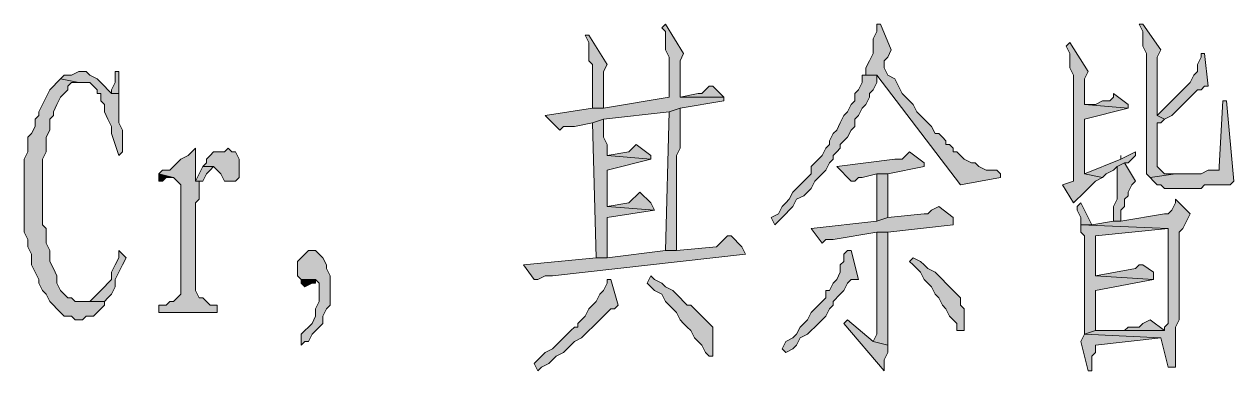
# Model space of a CAD drawing. Header units: millimetres. Extents: x 24 to 410, y 10 to 282.
# Drawn here: x 332.82 to 346.88, y 80.35 to 84.37 of the extents above; entities that cross this region are included whole.
import ezdxf

# ---------------------------------------------------------------- set-up
doc = ezdxf.new("R2010")
doc.units = ezdxf.units.MM

msp = doc.modelspace()

# ---------------------------------------------------------------- hatches: boundary and pattern name
h = msp.add_hatch(color=7)
h.dxf.hatch_style = 2
h.paths.add_polyline_path([(340.275333, 84.370333), (340.233, 84.328), (340.275333, 84.285667), (340.275333, 84.074), (340.317667, 83.989333), (340.317667, 83.523667), (339.555667, 83.396667), (339.428667, 83.396667), (338.878333, 83.312), (339.047667, 83.142667), (339.09, 83.185), (339.217, 83.185), (339.428667, 83.227333), (339.555667, 83.269667), (340.317667, 83.354333), (340.444667, 83.396667), (340.952667, 83.481333), (340.952667, 83.523667), (340.444667, 83.523667), (340.444667, 83.650667), (340.444667, 83.693), (340.444667, 83.947), (340.487, 84.031667)])
h = msp.add_hatch(color=7)
h.dxf.hatch_style = 2
h.paths.add_polyline_path([(342.773, 84.370333), (342.730667, 84.370333), (342.730667, 84.328), (342.730667, 84.285667), (342.688333, 84.201), (342.688333, 84.031667), (342.646, 83.947), (342.603667, 83.862333), (342.603667, 83.777667), (342.730667, 83.777667), (343.704333, 82.507667), (344.17, 82.592333), (344.17, 82.634667), (344.127667, 82.677), (344.000667, 82.677), (343.916, 82.719333), (343.873667, 82.761667), (343.831333, 82.761667), (343.746667, 82.804), (343.704333, 82.846333), (343.662, 82.888667), (343.619667, 82.888667), (343.619667, 82.931), (343.577333, 82.973333), (343.535, 82.973333), (343.535, 83.015667), (343.492667, 83.058), (343.450333, 83.100333), (343.408, 83.100333), (343.365667, 83.185), (343.323333, 83.227333), (343.281, 83.269667), (343.238667, 83.312), (343.196333, 83.354333), (343.154, 83.439), (343.111667, 83.481333), (343.027, 83.566), (342.984667, 83.650667), (342.942333, 83.735333), (342.857667, 83.777667), (342.815333, 83.862333), (342.815333, 83.947), (342.857667, 83.989333), (342.9, 84.074)])
h = msp.add_hatch(color=7)
h.dxf.hatch_style = 2
h.paths.add_polyline_path([(345.821, 84.370333), (345.778667, 84.370333), (345.821, 84.285667), (345.821, 84.116333), (345.863333, 84.031667), (345.863333, 82.634667), (345.905667, 82.592333), (346.202, 82.634667), (346.075, 82.634667), (346.032667, 82.677), (345.990333, 82.719333), (345.990333, 83.227333), (346.032667, 83.227333), (346.075, 83.269667), (345.990333, 83.312), (345.990333, 83.989333), (346.032667, 84.074)])
h = msp.add_hatch(color=7)
h.dxf.hatch_style = 2
h.paths.add_polyline_path([(339.386333, 84.243333), (339.344, 84.243333), (339.386333, 84.158667), (339.386333, 83.947), (339.428667, 83.904667), (339.428667, 83.396667), (339.555667, 83.396667), (339.555667, 83.82), (339.598, 83.904667)])
h = msp.add_hatch(color=7)
h.dxf.hatch_style = 2
h.paths.add_polyline_path([(344.974333, 84.158667), (344.932, 84.116333), (344.974333, 84.031667), (344.974333, 83.862333), (345.016667, 83.777667), (345.016667, 82.55), (344.889667, 82.507667), (345.016667, 82.296), (345.059, 82.338333), (345.101333, 82.380667), (345.143667, 82.423), (345.186, 82.465333), (345.228333, 82.507667), (345.270667, 82.55), (345.355333, 82.592333), (345.143667, 82.634667), (345.143667, 83.185), (345.143667, 83.269667), (345.651667, 83.396667), (345.143667, 83.439), (345.143667, 83.735333), (345.186, 83.82)])
h = msp.add_hatch(color=7)
h.dxf.hatch_style = 2
h.paths.add_polyline_path([(346.540667, 84.031667), (346.498333, 84.031667), (346.498333, 83.989333), (346.456, 83.904667), (346.456, 83.82), (346.413667, 83.777667), (346.371333, 83.693), (346.329, 83.650667), (346.286667, 83.608333), (346.244333, 83.566), (346.202, 83.523667), (346.159667, 83.481333), (346.117333, 83.439), (346.075, 83.396667), (345.990333, 83.312), (346.075, 83.269667), (346.159667, 83.312), (346.202, 83.354333), (346.244333, 83.396667), (346.286667, 83.439), (346.329, 83.481333), (346.371333, 83.523667), (346.413667, 83.566), (346.456, 83.608333), (346.498333, 83.608333), (346.540667, 83.650667), (346.583, 83.650667)])
h = msp.add_hatch(color=7)
h.dxf.hatch_style = 2
h.paths.add_polyline_path([(333.502, 83.82), (333.459667, 83.82), (333.375, 83.777667), (333.290333, 83.777667), (333.248, 83.735333), (333.459667, 83.693), (333.586667, 83.693), (333.629, 83.650667), (333.671333, 83.608333), (333.671333, 83.566), (333.713667, 83.566), (333.713667, 83.481333), (333.756, 83.439), (333.756, 83.354333), (333.798333, 83.269667), (333.840667, 83.185), (333.840667, 83.100333), (333.883, 82.973333), (333.925333, 82.846333), (333.967667, 82.888667), (333.967667, 83.058), (333.967667, 83.142667), (333.925333, 83.227333), (333.925333, 83.566), (333.840667, 83.566), (333.798333, 83.608333), (333.756, 83.650667), (333.713667, 83.693), (333.671333, 83.735333), (333.586667, 83.777667), (333.544333, 83.82)])
h = msp.add_hatch(color=7)
h.dxf.hatch_style = 2
h.paths.add_polyline_path([(333.925333, 83.82), (333.883, 83.82), (333.883, 83.693), (333.840667, 83.608333), (333.840667, 83.566), (333.925333, 83.566)])
h = msp.add_hatch(color=7)
h.dxf.hatch_style = 2
h.paths.add_polyline_path([(342.603667, 83.777667), (342.561333, 83.777667), (342.561333, 83.693), (342.519, 83.608333), (342.476667, 83.566), (342.476667, 83.481333), (342.434333, 83.439), (342.392, 83.354333), (342.349667, 83.312), (342.307333, 83.227333), (342.265, 83.142667), (342.222667, 83.100333), (342.180333, 83.015667), (342.180333, 82.973333), (342.138, 82.931), (342.095667, 82.846333), (342.053333, 82.804), (342.011, 82.761667), (341.968667, 82.719333), (341.968667, 82.634667), (341.926333, 82.592333), (341.884, 82.55), (341.799333, 82.465333), (341.757, 82.423), (341.714667, 82.338333), (341.672333, 82.296), (341.63, 82.253667), (341.587667, 82.169), (341.503, 82.126667), (341.545333, 82.042), (341.587667, 82.084333), (341.672333, 82.169), (341.714667, 82.211333), (341.757, 82.253667), (341.799333, 82.338333), (341.884, 82.380667), (341.926333, 82.423), (341.968667, 82.465333), (342.011, 82.55), (342.053333, 82.592333), (342.095667, 82.634667), (342.138, 82.677), (342.180333, 82.761667), (342.222667, 82.804), (342.222667, 82.846333), (342.265, 82.888667), (342.307333, 82.931), (342.307333, 82.973333), (342.392, 83.058), (342.434333, 83.142667), (342.476667, 83.185), (342.476667, 83.269667), (342.519, 83.312), (342.561333, 83.396667), (342.603667, 83.439), (342.646, 83.523667), (342.646, 83.566), (342.688333, 83.608333), (342.730667, 83.693), (342.730667, 83.777667)])
h = msp.add_hatch(color=7)
h.dxf.hatch_style = 2
h.paths.add_polyline_path([(333.248, 83.735333), (333.205667, 83.693), (333.163333, 83.650667), (333.121, 83.608333), (333.078667, 83.523667), (333.036333, 83.439), (332.994, 83.354333), (332.994, 83.312), (332.951667, 83.269667), (332.951667, 83.185), (332.909333, 83.100333), (332.867, 83.058), (332.867, 82.888667), (332.824667, 82.804), (332.824667, 81.957333), (332.867, 81.872667), (332.867, 81.788), (332.909333, 81.703333), (332.909333, 81.576333), (332.951667, 81.491667), (332.994, 81.407), (332.994, 81.364667), (333.036333, 81.28), (333.078667, 81.237667), (333.121, 81.153), (333.163333, 81.110667), (333.205667, 81.068333), (333.248, 81.026), (333.290333, 80.983667), (333.375, 80.983667), (333.417333, 80.941333), (333.502, 80.941333), (333.544333, 80.983667), (333.629, 80.983667), (333.671333, 81.026), (333.713667, 81.068333), (333.756, 81.110667), (333.756, 81.153), (333.544333, 81.153), (333.417333, 81.153), (333.375, 81.195333), (333.332667, 81.195333), (333.290333, 81.237667), (333.248, 81.28), (333.205667, 81.364667), (333.205667, 81.449333), (333.163333, 81.534), (333.121, 81.618667), (333.121, 81.745667), (333.078667, 81.830333), (333.078667, 81.999667), (333.036333, 82.042), (333.036333, 82.804), (333.078667, 82.888667), (333.078667, 83.058), (333.121, 83.142667), (333.121, 83.269667), (333.163333, 83.312), (333.163333, 83.354333), (333.205667, 83.439), (333.248, 83.523667), (333.290333, 83.566), (333.332667, 83.608333), (333.332667, 83.650667), (333.375, 83.693), (333.459667, 83.693)])
h = msp.add_hatch(color=7)
h.dxf.hatch_style = 2
h.paths.add_polyline_path([(340.825667, 83.650667), (340.783333, 83.650667), (340.741, 83.608333), (340.698667, 83.566), (340.656333, 83.566), (340.444667, 83.523667), (340.952667, 83.523667)])
h = msp.add_hatch(color=7)
h.dxf.hatch_style = 2
h.paths.add_polyline_path([(345.482333, 83.566), (345.482333, 83.523667), (345.44, 83.481333), (345.355333, 83.481333), (345.270667, 83.439), (345.143667, 83.439), (345.651667, 83.396667), (345.651667, 83.439)])
h = msp.add_hatch(color=7)
h.dxf.hatch_style = 2
h.paths.add_polyline_path([(340.444667, 83.396667), (340.317667, 83.354333), (340.275333, 81.745667), (340.402333, 81.745667), (340.402333, 81.788), (340.402333, 82.846333), (340.444667, 82.931)])
h = msp.add_hatch(color=7)
h.dxf.hatch_style = 2
h.paths.add_polyline_path([(346.794667, 83.481333), (346.752333, 83.481333), (346.71, 82.719333), (346.71, 82.677), (346.667667, 82.677), (346.583, 82.677), (346.498333, 82.634667), (346.202, 82.634667), (345.905667, 82.592333), (345.948, 82.55), (345.990333, 82.507667), (346.032667, 82.507667), (346.075, 82.465333), (346.498333, 82.465333), (346.540667, 82.507667), (346.752333, 82.507667), (346.837, 82.507667), (346.879333, 82.55)])
h = msp.add_hatch(color=7)
h.dxf.hatch_style = 2
h.paths.add_polyline_path([(339.555667, 83.269667), (339.428667, 83.227333), (339.471, 81.661), (339.598, 81.661), (339.598, 81.703333), (339.598, 82.126667), (340.148333, 82.211333), (339.598, 82.253667), (339.598, 82.677), (340.106, 82.804), (339.598, 82.846333), (339.598, 82.973333), (339.555667, 83.058)])
h = msp.add_hatch(color=7)
h.dxf.hatch_style = 2
h.paths.add_polyline_path([(334.814333, 82.931), (334.772, 82.888667), (334.729667, 82.846333), (334.645, 82.804), (334.602667, 82.761667), (334.560333, 82.719333), (334.518, 82.677), (334.433333, 82.677), (334.391, 82.634667), (334.560333, 82.592333), (334.602667, 82.55), (334.645, 82.507667), (334.645, 81.237667), (334.602667, 81.195333), (334.560333, 81.153), (334.518, 81.153), (334.475667, 81.110667), (334.391, 81.110667), (334.391, 81.026), (335.068333, 81.026), (335.068333, 81.110667), (334.983667, 81.110667), (334.941333, 81.153), (334.899, 81.195333), (334.856667, 81.195333), (334.814333, 81.28), (334.814333, 82.296), (334.856667, 82.338333), (334.856667, 82.55), (334.814333, 82.55)])
h = msp.add_hatch(color=7)
h.dxf.hatch_style = 2
h.paths.add_polyline_path([(335.195333, 82.931), (335.153, 82.888667), (335.026, 82.888667), (334.983667, 82.846333), (334.941333, 82.804), (334.941333, 82.761667), (334.899, 82.719333), (335.026, 82.719333), (335.068333, 82.677), (335.110667, 82.634667), (335.153, 82.55), (335.28, 82.55), (335.322333, 82.592333), (335.322333, 82.804), (335.28, 82.888667), (335.237667, 82.888667)])
h = msp.add_hatch(color=7)
h.dxf.hatch_style = 2
h.paths.add_polyline_path([(339.936667, 82.973333), (339.894333, 82.931), (339.852, 82.888667), (339.598, 82.846333), (340.106, 82.804), (340.106, 82.846333)])
h = msp.add_hatch(color=7)
h.dxf.hatch_style = 2
h.paths.add_polyline_path([(343.111667, 82.888667), (343.069333, 82.846333), (343.027, 82.804), (342.942333, 82.804), (342.265, 82.719333), (342.434333, 82.55), (342.476667, 82.55), (342.519, 82.592333), (342.561333, 82.592333), (342.730667, 82.634667), (342.857667, 82.634667), (343.281, 82.719333), (343.281, 82.761667)])
h = msp.add_hatch(color=7)
h.dxf.hatch_style = 2
h.paths.add_polyline_path([(345.736333, 82.888667), (345.567, 82.804), (345.143667, 82.634667), (345.355333, 82.592333), (345.397667, 82.634667), (345.482333, 82.677), (345.524667, 82.719333), (345.609333, 82.761667), (345.651667, 82.761667), (345.736333, 82.846333)])
h = msp.add_hatch(color=7)
h.dxf.hatch_style = 2
h.paths.add_polyline_path([(345.567, 82.846333), (345.567, 82.804)])
h = msp.add_hatch(color=7)
h.dxf.hatch_style = 2
h.paths.add_polyline_path([(334.899, 82.719333), (334.856667, 82.634667), (334.814333, 82.55), (334.899, 82.55), (334.941333, 82.634667), (334.983667, 82.677), (335.026, 82.719333)])
h = msp.add_hatch(color=7)
h.dxf.hatch_style = 2
h.paths.add_polyline_path([(345.609333, 82.761667), (345.524667, 82.719333), (345.524667, 82.338333), (345.482333, 82.253667), (345.482333, 82.084333), (345.567, 82.084333), (345.567, 82.211333), (345.609333, 82.253667), (345.609333, 82.338333), (345.651667, 82.380667), (345.651667, 82.423), (345.694, 82.507667), (345.736333, 82.55)])
h = msp.add_hatch(color=7)
h.dxf.hatch_style = 2
h.paths.add_polyline_path([(334.391, 82.634667), (334.391, 82.55), (334.433333, 82.55), (334.475667, 82.592333), (334.560333, 82.592333)])
h = msp.add_hatch(color=7)
h.dxf.hatch_style = 2
h.paths.add_polyline_path([(342.857667, 82.634667), (342.730667, 82.634667), (342.730667, 82.084333), (342.857667, 82.126667)])
h = msp.add_hatch(color=7)
h.dxf.hatch_style = 2
h.paths.add_polyline_path([(339.979, 82.423), (339.936667, 82.380667), (339.894333, 82.338333), (339.852, 82.296), (339.598, 82.253667), (340.148333, 82.211333), (340.106, 82.296)])
h = msp.add_hatch(color=7)
h.dxf.hatch_style = 2
h.paths.add_polyline_path([(343.450333, 82.253667), (343.365667, 82.211333), (343.323333, 82.169), (343.281, 82.169), (342.857667, 82.126667), (342.730667, 82.084333), (341.968667, 81.999667), (342.095667, 81.830333), (342.138, 81.872667), (342.222667, 81.872667), (342.730667, 81.957333), (342.857667, 81.957333), (343.619667, 82.042), (343.619667, 82.126667)])
h = msp.add_hatch(color=7)
h.dxf.hatch_style = 2
h.paths.add_polyline_path([(345.101333, 82.296), (345.059, 82.253667), (345.059, 82.211333), (345.101333, 82.126667), (345.101333, 82.042), (345.228333, 82.042)])
h = msp.add_hatch(color=7)
h.dxf.hatch_style = 2
h.paths.add_polyline_path([(346.202, 82.338333), (346.202, 82.296), (346.159667, 82.211333), (346.117333, 82.169), (346.075, 82.169), (345.567, 82.084333), (345.482333, 82.084333), (345.228333, 82.042), (345.101333, 82.042), (346.117333, 81.999667), (346.117333, 80.899), (346.075, 80.856667), (346.075, 80.814333), (345.270667, 80.814333), (345.143667, 80.772), (346.032667, 80.729667), (346.117333, 80.391), (346.202, 80.391), (346.202, 80.475667), (346.202, 80.856667), (346.244333, 80.941333), (346.244333, 81.957333), (346.286667, 81.999667), (346.329, 82.084333), (346.371333, 82.169)])
h = msp.add_hatch(color=7)
h.dxf.hatch_style = 2
h.paths.add_polyline_path([(342.857667, 81.957333), (342.730667, 81.957333), (342.730667, 80.941333), (342.730667, 80.772), (342.688333, 80.687333), (342.857667, 80.645)])
h = msp.add_hatch(color=7)
h.dxf.hatch_style = 2
h.paths.add_polyline_path([(345.101333, 82.042), (345.101333, 81.957333), (345.143667, 81.915), (345.143667, 80.772), (345.270667, 80.814333), (345.270667, 81.28), (345.948, 81.407), (345.270667, 81.449333), (345.270667, 81.915), (346.117333, 81.999667)])
h = msp.add_hatch(color=7)
h.dxf.hatch_style = 2
h.paths.add_polyline_path([(341.037333, 81.915), (340.995, 81.915), (340.952667, 81.872667), (340.910333, 81.830333), (340.868, 81.788), (340.402333, 81.745667), (340.275333, 81.745667), (339.598, 81.661), (339.471, 81.661), (338.624333, 81.576333), (338.751333, 81.407), (338.793667, 81.407), (338.878333, 81.449333), (338.963, 81.449333), (341.206667, 81.703333), (341.164333, 81.788)])
h = msp.add_hatch(color=7)
h.dxf.hatch_style = 2
h.paths.add_polyline_path([(333.925333, 81.745667), (333.925333, 81.661), (333.883, 81.576333), (333.840667, 81.491667), (333.840667, 81.407), (333.798333, 81.364667), (333.756, 81.322333), (333.713667, 81.28), (333.671333, 81.237667), (333.629, 81.195333), (333.586667, 81.153), (333.544333, 81.153), (333.756, 81.153), (333.798333, 81.195333), (333.840667, 81.237667), (333.883, 81.322333), (333.883, 81.407), (333.925333, 81.491667), (333.967667, 81.576333), (334.01, 81.661)])
h = msp.add_hatch(color=7)
h.dxf.hatch_style = 2
h.paths.add_polyline_path([(336.169, 81.745667), (336.126667, 81.745667), (336.084333, 81.703333), (336.042, 81.661), (335.999667, 81.618667), (335.999667, 81.449333), (336.042, 81.407), (336.211333, 81.407), (336.253667, 81.364667), (336.253667, 81.153), (336.211333, 81.068333), (336.211333, 80.983667), (336.169, 80.899), (336.126667, 80.856667), (336.084333, 80.814333), (336.042, 80.772), (336.042, 80.645), (336.084333, 80.687333), (336.126667, 80.687333), (336.169, 80.772), (336.253667, 80.856667), (336.296, 80.899), (336.296, 80.983667), (336.338333, 81.068333), (336.380667, 81.110667), (336.380667, 81.449333), (336.338333, 81.534), (336.338333, 81.576333), (336.296, 81.661), (336.253667, 81.703333), (336.211333, 81.745667)])
h = msp.add_hatch(color=7)
h.dxf.hatch_style = 2
h.paths.add_polyline_path([(342.434333, 81.745667), (342.392, 81.745667), (342.349667, 81.703333), (342.349667, 81.618667), (342.307333, 81.576333), (342.307333, 81.491667), (342.265, 81.407), (342.222667, 81.364667), (342.180333, 81.28), (342.138, 81.28), (342.138, 81.195333), (342.095667, 81.153), (342.053333, 81.110667), (342.011, 81.068333), (341.968667, 81.026), (341.926333, 80.941333), (341.884, 80.899), (341.841667, 80.856667), (341.799333, 80.772), (341.757, 80.729667), (341.672333, 80.687333), (341.63, 80.602667), (341.672333, 80.560333), (341.757, 80.602667), (341.799333, 80.645), (341.841667, 80.729667), (341.926333, 80.772), (341.968667, 80.814333), (342.011, 80.856667), (342.053333, 80.899), (342.095667, 80.941333), (342.138, 80.983667), (342.180333, 81.068333), (342.222667, 81.110667), (342.222667, 81.153), (342.307333, 81.237667), (342.349667, 81.28), (342.392, 81.364667), (342.434333, 81.407), (342.519, 81.407)])
h = msp.add_hatch(color=7)
h.dxf.hatch_style = 2
h.paths.add_polyline_path([(343.154, 81.661), (343.111667, 81.618667), (343.154, 81.576333), (343.196333, 81.534), (343.238667, 81.491667), (343.281, 81.407), (343.323333, 81.364667), (343.365667, 81.322333), (343.408, 81.237667), (343.450333, 81.195333), (343.492667, 81.110667), (343.535, 81.068333), (343.577333, 80.983667), (343.619667, 80.941333), (343.662, 80.899), (343.662, 80.814333), (343.746667, 80.814333), (343.746667, 81.068333), (343.704333, 81.110667), (343.704333, 81.195333), (343.662, 81.237667), (343.577333, 81.322333), (343.535, 81.364667), (343.492667, 81.407), (343.450333, 81.449333), (343.408, 81.491667), (343.323333, 81.534), (343.281, 81.576333), (343.238667, 81.618667)])
h = msp.add_hatch(color=7)
h.dxf.hatch_style = 2
h.paths.add_polyline_path([(345.821, 81.576333), (345.778667, 81.576333), (345.736333, 81.534), (345.270667, 81.449333), (345.948, 81.407), (345.948, 81.491667)])
h = msp.add_hatch(color=7)
h.dxf.hatch_style = 2
h.paths.add_polyline_path([(336.042, 81.407), (336.042, 81.364667), (336.084333, 81.322333), (336.169, 81.364667), (336.211333, 81.364667), (336.211333, 81.407)])
h = msp.add_hatch(color=7)
h.dxf.hatch_style = 2
h.paths.add_polyline_path([(339.598, 81.407), (339.598, 81.364667), (339.555667, 81.28), (339.513333, 81.237667), (339.471, 81.153), (339.428667, 81.110667), (339.386333, 81.068333), (339.344, 80.983667), (339.301667, 80.941333), (339.259333, 80.899), (339.259333, 80.856667), (339.217, 80.856667), (339.174667, 80.814333), (339.09, 80.729667), (339.047667, 80.687333), (339.005333, 80.645), (338.963, 80.602667), (338.878333, 80.560333), (338.836, 80.518), (338.751333, 80.433333), (338.793667, 80.348667), (338.836, 80.391), (338.920667, 80.433333), (338.963, 80.475667), (339.005333, 80.518), (339.09, 80.560333), (339.132333, 80.602667), (339.174667, 80.645), (339.217, 80.687333), (339.301667, 80.729667), (339.344, 80.772), (339.386333, 80.814333), (339.428667, 80.856667), (339.513333, 80.941333), (339.555667, 80.983667), (339.598, 81.026), (339.640333, 81.068333), (339.682667, 81.068333), (339.725, 81.110667), (339.640333, 81.407)])
h = msp.add_hatch(color=7)
h.dxf.hatch_style = 2
h.paths.add_polyline_path([(340.106, 81.449333), (340.063667, 81.364667), (340.106, 81.322333), (340.148333, 81.28), (340.233, 81.237667), (340.275333, 81.153), (340.317667, 81.110667), (340.36, 81.068333), (340.402333, 81.026), (340.444667, 80.941333), (340.487, 80.899), (340.529333, 80.856667), (340.571667, 80.814333), (340.614, 80.729667), (340.656333, 80.687333), (340.698667, 80.645), (340.741, 80.560333), (340.783333, 80.518), (340.825667, 80.518), (340.825667, 80.560333), (340.825667, 80.856667), (340.783333, 80.899), (340.741, 80.941333), (340.698667, 80.983667), (340.614, 81.068333), (340.571667, 81.110667), (340.529333, 81.110667), (340.487, 81.153), (340.444667, 81.195333), (340.402333, 81.237667), (340.36, 81.28), (340.275333, 81.322333), (340.233, 81.364667), (340.148333, 81.407)])
h = msp.add_hatch(color=7)
h.dxf.hatch_style = 2
h.paths.add_polyline_path([(342.392, 80.941333), (342.349667, 80.899), (342.815333, 80.348667), (342.815333, 80.475667), (342.857667, 80.560333), (342.857667, 80.645), (342.688333, 80.687333)])
h = msp.add_hatch(color=7)
h.dxf.hatch_style = 2
h.paths.add_polyline_path([(345.905667, 80.941333), (345.821, 80.899), (345.778667, 80.856667), (345.651667, 80.856667), (345.609333, 80.814333), (345.270667, 80.814333), (346.075, 80.814333)])
h = msp.add_hatch(color=7)
h.dxf.hatch_style = 2
h.paths.add_polyline_path([(345.143667, 80.772), (345.101333, 80.687333), (345.186, 80.348667), (345.228333, 80.348667), (345.228333, 80.391), (345.228333, 80.518), (345.270667, 80.560333), (345.270667, 80.645), (346.032667, 80.729667)])

# ---------------------------------------------------------------- linework, layer by layer
at = {"color": 7, "lineweight": 0}
for points in [[(340.275333, 84.370333), (340.233, 84.328), (340.275333, 84.285667), (340.275333, 84.074), (340.317667, 83.989333), (340.317667, 83.523667), (339.555667, 83.396667), (339.428667, 83.396667), (338.878333, 83.312), (339.047667, 83.142667), (339.09, 83.185), (339.217, 83.185), (339.428667, 83.227333), (339.555667, 83.269667), (340.317667, 83.354333), (340.444667, 83.396667), (340.952667, 83.481333), (340.952667, 83.523667), (340.444667, 83.523667), (340.444667, 83.650667), (340.444667, 83.693), (340.444667, 83.947), (340.487, 84.031667)], [(342.773, 84.370333), (342.730667, 84.370333), (342.730667, 84.328), (342.730667, 84.285667), (342.688333, 84.201), (342.688333, 84.031667), (342.646, 83.947), (342.603667, 83.862333), (342.603667, 83.777667), (342.730667, 83.777667), (343.704333, 82.507667), (344.17, 82.592333), (344.17, 82.634667), (344.127667, 82.677), (344.000667, 82.677), (343.916, 82.719333), (343.873667, 82.761667), (343.831333, 82.761667), (343.746667, 82.804), (343.704333, 82.846333), (343.662, 82.888667), (343.619667, 82.888667), (343.619667, 82.931), (343.577333, 82.973333), (343.535, 82.973333), (343.535, 83.015667), (343.492667, 83.058), (343.450333, 83.100333), (343.408, 83.100333), (343.365667, 83.185), (343.323333, 83.227333), (343.281, 83.269667), (343.238667, 83.312), (343.196333, 83.354333), (343.154, 83.439), (343.111667, 83.481333), (343.027, 83.566), (342.984667, 83.650667), (342.942333, 83.735333), (342.857667, 83.777667), (342.815333, 83.862333), (342.815333, 83.947), (342.857667, 83.989333), (342.9, 84.074)], [(345.821, 84.370333), (345.778667, 84.370333), (345.821, 84.285667), (345.821, 84.116333), (345.863333, 84.031667), (345.863333, 82.634667), (345.905667, 82.592333), (346.202, 82.634667), (346.075, 82.634667), (346.032667, 82.677), (345.990333, 82.719333), (345.990333, 83.227333), (346.032667, 83.227333), (346.075, 83.269667), (345.990333, 83.312), (345.990333, 83.989333), (346.032667, 84.074)], [(339.386333, 84.243333), (339.344, 84.243333), (339.386333, 84.158667), (339.386333, 83.947), (339.428667, 83.904667), (339.428667, 83.396667), (339.555667, 83.396667), (339.555667, 83.82), (339.598, 83.904667)], [(344.974333, 84.158667), (344.932, 84.116333), (344.974333, 84.031667), (344.974333, 83.862333), (345.016667, 83.777667), (345.016667, 82.55), (344.889667, 82.507667), (345.016667, 82.296), (345.059, 82.338333), (345.101333, 82.380667), (345.143667, 82.423), (345.186, 82.465333), (345.228333, 82.507667), (345.270667, 82.55), (345.355333, 82.592333), (345.143667, 82.634667), (345.143667, 83.185), (345.143667, 83.269667), (345.651667, 83.396667), (345.143667, 83.439), (345.143667, 83.735333), (345.186, 83.82)], [(346.540667, 84.031667), (346.498333, 84.031667), (346.498333, 83.989333), (346.456, 83.904667), (346.456, 83.82), (346.413667, 83.777667), (346.371333, 83.693), (346.329, 83.650667), (346.286667, 83.608333), (346.244333, 83.566), (346.202, 83.523667), (346.159667, 83.481333), (346.117333, 83.439), (346.075, 83.396667), (345.990333, 83.312), (346.075, 83.269667), (346.159667, 83.312), (346.202, 83.354333), (346.244333, 83.396667), (346.286667, 83.439), (346.329, 83.481333), (346.371333, 83.523667), (346.413667, 83.566), (346.456, 83.608333), (346.498333, 83.608333), (346.540667, 83.650667), (346.583, 83.650667)], [(333.502, 83.82), (333.459667, 83.82), (333.375, 83.777667), (333.290333, 83.777667), (333.248, 83.735333), (333.459667, 83.693), (333.586667, 83.693), (333.629, 83.650667), (333.671333, 83.608333), (333.671333, 83.566), (333.713667, 83.566), (333.713667, 83.481333), (333.756, 83.439), (333.756, 83.354333), (333.798333, 83.269667), (333.840667, 83.185), (333.840667, 83.100333), (333.883, 82.973333), (333.925333, 82.846333), (333.967667, 82.888667), (333.967667, 83.058), (333.967667, 83.142667), (333.925333, 83.227333), (333.925333, 83.566), (333.840667, 83.566), (333.798333, 83.608333), (333.756, 83.650667), (333.713667, 83.693), (333.671333, 83.735333), (333.586667, 83.777667), (333.544333, 83.82)], [(333.925333, 83.82), (333.883, 83.82), (333.883, 83.693), (333.840667, 83.608333), (333.840667, 83.566), (333.925333, 83.566)], [(342.603667, 83.777667), (342.561333, 83.777667), (342.561333, 83.693), (342.519, 83.608333), (342.476667, 83.566), (342.476667, 83.481333), (342.434333, 83.439), (342.392, 83.354333), (342.349667, 83.312), (342.307333, 83.227333), (342.265, 83.142667), (342.222667, 83.100333), (342.180333, 83.015667), (342.180333, 82.973333), (342.138, 82.931), (342.095667, 82.846333), (342.053333, 82.804), (342.011, 82.761667), (341.968667, 82.719333), (341.968667, 82.634667), (341.926333, 82.592333), (341.884, 82.55), (341.799333, 82.465333), (341.757, 82.423), (341.714667, 82.338333), (341.672333, 82.296), (341.63, 82.253667), (341.587667, 82.169), (341.503, 82.126667), (341.545333, 82.042), (341.587667, 82.084333), (341.672333, 82.169), (341.714667, 82.211333), (341.757, 82.253667), (341.799333, 82.338333), (341.884, 82.380667), (341.926333, 82.423), (341.968667, 82.465333), (342.011, 82.55), (342.053333, 82.592333), (342.095667, 82.634667), (342.138, 82.677), (342.180333, 82.761667), (342.222667, 82.804), (342.222667, 82.846333), (342.265, 82.888667), (342.307333, 82.931), (342.307333, 82.973333), (342.392, 83.058), (342.434333, 83.142667), (342.476667, 83.185), (342.476667, 83.269667), (342.519, 83.312), (342.561333, 83.396667), (342.603667, 83.439), (342.646, 83.523667), (342.646, 83.566), (342.688333, 83.608333), (342.730667, 83.693), (342.730667, 83.777667)], [(333.248, 83.735333), (333.205667, 83.693), (333.163333, 83.650667), (333.121, 83.608333), (333.078667, 83.523667), (333.036333, 83.439), (332.994, 83.354333), (332.994, 83.312), (332.951667, 83.269667), (332.951667, 83.185), (332.909333, 83.100333), (332.867, 83.058), (332.867, 82.888667), (332.824667, 82.804), (332.824667, 81.957333), (332.867, 81.872667), (332.867, 81.788), (332.909333, 81.703333), (332.909333, 81.576333), (332.951667, 81.491667), (332.994, 81.407), (332.994, 81.364667), (333.036333, 81.28), (333.078667, 81.237667), (333.121, 81.153), (333.163333, 81.110667), (333.205667, 81.068333), (333.248, 81.026), (333.290333, 80.983667), (333.375, 80.983667), (333.417333, 80.941333), (333.502, 80.941333), (333.544333, 80.983667), (333.629, 80.983667), (333.671333, 81.026), (333.713667, 81.068333), (333.756, 81.110667), (333.756, 81.153), (333.544333, 81.153), (333.417333, 81.153), (333.375, 81.195333), (333.332667, 81.195333), (333.290333, 81.237667), (333.248, 81.28), (333.205667, 81.364667), (333.205667, 81.449333), (333.163333, 81.534), (333.121, 81.618667), (333.121, 81.745667), (333.078667, 81.830333), (333.078667, 81.999667), (333.036333, 82.042), (333.036333, 82.804), (333.078667, 82.888667), (333.078667, 83.058), (333.121, 83.142667), (333.121, 83.269667), (333.163333, 83.312), (333.163333, 83.354333), (333.205667, 83.439), (333.248, 83.523667), (333.290333, 83.566), (333.332667, 83.608333), (333.332667, 83.650667), (333.375, 83.693), (333.459667, 83.693)], [(340.825667, 83.650667), (340.783333, 83.650667), (340.741, 83.608333), (340.698667, 83.566), (340.656333, 83.566), (340.444667, 83.523667), (340.952667, 83.523667)], [(345.482333, 83.566), (345.482333, 83.523667), (345.44, 83.481333), (345.355333, 83.481333), (345.270667, 83.439), (345.143667, 83.439), (345.651667, 83.396667), (345.651667, 83.439)], [(340.444667, 83.396667), (340.317667, 83.354333), (340.275333, 81.745667), (340.402333, 81.745667), (340.402333, 81.788), (340.402333, 82.846333), (340.444667, 82.931)], [(346.794667, 83.481333), (346.752333, 83.481333), (346.71, 82.719333), (346.71, 82.677), (346.667667, 82.677), (346.583, 82.677), (346.498333, 82.634667), (346.202, 82.634667), (345.905667, 82.592333), (345.948, 82.55), (345.990333, 82.507667), (346.032667, 82.507667), (346.075, 82.465333), (346.498333, 82.465333), (346.540667, 82.507667), (346.752333, 82.507667), (346.837, 82.507667), (346.879333, 82.55)], [(339.555667, 83.269667), (339.428667, 83.227333), (339.471, 81.661), (339.598, 81.661), (339.598, 81.703333), (339.598, 82.126667), (340.148333, 82.211333), (339.598, 82.253667), (339.598, 82.677), (340.106, 82.804), (339.598, 82.846333), (339.598, 82.973333), (339.555667, 83.058)], [(334.814333, 82.931), (334.772, 82.888667), (334.729667, 82.846333), (334.645, 82.804), (334.602667, 82.761667), (334.560333, 82.719333), (334.518, 82.677), (334.433333, 82.677), (334.391, 82.634667), (334.560333, 82.592333), (334.602667, 82.55), (334.645, 82.507667), (334.645, 81.237667), (334.602667, 81.195333), (334.560333, 81.153), (334.518, 81.153), (334.475667, 81.110667), (334.391, 81.110667), (334.391, 81.026), (335.068333, 81.026), (335.068333, 81.110667), (334.983667, 81.110667), (334.941333, 81.153), (334.899, 81.195333), (334.856667, 81.195333), (334.814333, 81.28), (334.814333, 82.296), (334.856667, 82.338333), (334.856667, 82.55), (334.814333, 82.55)], [(335.195333, 82.931), (335.153, 82.888667), (335.026, 82.888667), (334.983667, 82.846333), (334.941333, 82.804), (334.941333, 82.761667), (334.899, 82.719333), (335.026, 82.719333), (335.068333, 82.677), (335.110667, 82.634667), (335.153, 82.55), (335.28, 82.55), (335.322333, 82.592333), (335.322333, 82.804), (335.28, 82.888667), (335.237667, 82.888667)], [(339.936667, 82.973333), (339.894333, 82.931), (339.852, 82.888667), (339.598, 82.846333), (340.106, 82.804), (340.106, 82.846333)], [(343.111667, 82.888667), (343.069333, 82.846333), (343.027, 82.804), (342.942333, 82.804), (342.265, 82.719333), (342.434333, 82.55), (342.476667, 82.55), (342.519, 82.592333), (342.561333, 82.592333), (342.730667, 82.634667), (342.857667, 82.634667), (343.281, 82.719333), (343.281, 82.761667)], [(345.736333, 82.888667), (345.567, 82.804), (345.143667, 82.634667), (345.355333, 82.592333), (345.397667, 82.634667), (345.482333, 82.677), (345.524667, 82.719333), (345.609333, 82.761667), (345.651667, 82.761667), (345.736333, 82.846333)], [(345.567, 82.846333), (345.567, 82.804)], [(334.899, 82.719333), (334.856667, 82.634667), (334.814333, 82.55), (334.899, 82.55), (334.941333, 82.634667), (334.983667, 82.677), (335.026, 82.719333)], [(345.609333, 82.761667), (345.524667, 82.719333), (345.524667, 82.338333), (345.482333, 82.253667), (345.482333, 82.084333), (345.567, 82.084333), (345.567, 82.211333), (345.609333, 82.253667), (345.609333, 82.338333), (345.651667, 82.380667), (345.651667, 82.423), (345.694, 82.507667), (345.736333, 82.55)], [(334.391, 82.634667), (334.391, 82.55), (334.433333, 82.55), (334.475667, 82.592333), (334.560333, 82.592333)], [(342.857667, 82.634667), (342.730667, 82.634667), (342.730667, 82.084333), (342.857667, 82.126667)], [(339.979, 82.423), (339.936667, 82.380667), (339.894333, 82.338333), (339.852, 82.296), (339.598, 82.253667), (340.148333, 82.211333), (340.106, 82.296)], [(343.450333, 82.253667), (343.365667, 82.211333), (343.323333, 82.169), (343.281, 82.169), (342.857667, 82.126667), (342.730667, 82.084333), (341.968667, 81.999667), (342.095667, 81.830333), (342.138, 81.872667), (342.222667, 81.872667), (342.730667, 81.957333), (342.857667, 81.957333), (343.619667, 82.042), (343.619667, 82.126667)], [(345.101333, 82.296), (345.059, 82.253667), (345.059, 82.211333), (345.101333, 82.126667), (345.101333, 82.042), (345.228333, 82.042)], [(346.202, 82.338333), (346.202, 82.296), (346.159667, 82.211333), (346.117333, 82.169), (346.075, 82.169), (345.567, 82.084333), (345.482333, 82.084333), (345.228333, 82.042), (345.101333, 82.042), (346.117333, 81.999667), (346.117333, 80.899), (346.075, 80.856667), (346.075, 80.814333), (345.270667, 80.814333), (345.143667, 80.772), (346.032667, 80.729667), (346.117333, 80.391), (346.202, 80.391), (346.202, 80.475667), (346.202, 80.856667), (346.244333, 80.941333), (346.244333, 81.957333), (346.286667, 81.999667), (346.329, 82.084333), (346.371333, 82.169)], [(342.857667, 81.957333), (342.730667, 81.957333), (342.730667, 80.941333), (342.730667, 80.772), (342.688333, 80.687333), (342.857667, 80.645)], [(345.101333, 82.042), (345.101333, 81.957333), (345.143667, 81.915), (345.143667, 80.772), (345.270667, 80.814333), (345.270667, 81.28), (345.948, 81.407), (345.270667, 81.449333), (345.270667, 81.915), (346.117333, 81.999667)], [(341.037333, 81.915), (340.995, 81.915), (340.952667, 81.872667), (340.910333, 81.830333), (340.868, 81.788), (340.402333, 81.745667), (340.275333, 81.745667), (339.598, 81.661), (339.471, 81.661), (338.624333, 81.576333), (338.751333, 81.407), (338.793667, 81.407), (338.878333, 81.449333), (338.963, 81.449333), (341.206667, 81.703333), (341.164333, 81.788)], [(333.925333, 81.745667), (333.925333, 81.661), (333.883, 81.576333), (333.840667, 81.491667), (333.840667, 81.407), (333.798333, 81.364667), (333.756, 81.322333), (333.713667, 81.28), (333.671333, 81.237667), (333.629, 81.195333), (333.586667, 81.153), (333.544333, 81.153), (333.756, 81.153), (333.798333, 81.195333), (333.840667, 81.237667), (333.883, 81.322333), (333.883, 81.407), (333.925333, 81.491667), (333.967667, 81.576333), (334.01, 81.661)], [(336.169, 81.745667), (336.126667, 81.745667), (336.084333, 81.703333), (336.042, 81.661), (335.999667, 81.618667), (335.999667, 81.449333), (336.042, 81.407), (336.211333, 81.407), (336.253667, 81.364667), (336.253667, 81.153), (336.211333, 81.068333), (336.211333, 80.983667), (336.169, 80.899), (336.126667, 80.856667), (336.084333, 80.814333), (336.042, 80.772), (336.042, 80.645), (336.084333, 80.687333), (336.126667, 80.687333), (336.169, 80.772), (336.253667, 80.856667), (336.296, 80.899), (336.296, 80.983667), (336.338333, 81.068333), (336.380667, 81.110667), (336.380667, 81.449333), (336.338333, 81.534), (336.338333, 81.576333), (336.296, 81.661), (336.253667, 81.703333), (336.211333, 81.745667)], [(342.434333, 81.745667), (342.392, 81.745667), (342.349667, 81.703333), (342.349667, 81.618667), (342.307333, 81.576333), (342.307333, 81.491667), (342.265, 81.407), (342.222667, 81.364667), (342.180333, 81.28), (342.138, 81.28), (342.138, 81.195333), (342.095667, 81.153), (342.053333, 81.110667), (342.011, 81.068333), (341.968667, 81.026), (341.926333, 80.941333), (341.884, 80.899), (341.841667, 80.856667), (341.799333, 80.772), (341.757, 80.729667), (341.672333, 80.687333), (341.63, 80.602667), (341.672333, 80.560333), (341.757, 80.602667), (341.799333, 80.645), (341.841667, 80.729667), (341.926333, 80.772), (341.968667, 80.814333), (342.011, 80.856667), (342.053333, 80.899), (342.095667, 80.941333), (342.138, 80.983667), (342.180333, 81.068333), (342.222667, 81.110667), (342.222667, 81.153), (342.307333, 81.237667), (342.349667, 81.28), (342.392, 81.364667), (342.434333, 81.407), (342.519, 81.407)], [(343.154, 81.661), (343.111667, 81.618667), (343.154, 81.576333), (343.196333, 81.534), (343.238667, 81.491667), (343.281, 81.407), (343.323333, 81.364667), (343.365667, 81.322333), (343.408, 81.237667), (343.450333, 81.195333), (343.492667, 81.110667), (343.535, 81.068333), (343.577333, 80.983667), (343.619667, 80.941333), (343.662, 80.899), (343.662, 80.814333), (343.746667, 80.814333), (343.746667, 81.068333), (343.704333, 81.110667), (343.704333, 81.195333), (343.662, 81.237667), (343.577333, 81.322333), (343.535, 81.364667), (343.492667, 81.407), (343.450333, 81.449333), (343.408, 81.491667), (343.323333, 81.534), (343.281, 81.576333), (343.238667, 81.618667)], [(345.821, 81.576333), (345.778667, 81.576333), (345.736333, 81.534), (345.270667, 81.449333), (345.948, 81.407), (345.948, 81.491667)], [(336.042, 81.407), (336.042, 81.364667), (336.084333, 81.322333), (336.169, 81.364667), (336.211333, 81.364667), (336.211333, 81.407)], [(339.598, 81.407), (339.598, 81.364667), (339.555667, 81.28), (339.513333, 81.237667), (339.471, 81.153), (339.428667, 81.110667), (339.386333, 81.068333), (339.344, 80.983667), (339.301667, 80.941333), (339.259333, 80.899), (339.259333, 80.856667), (339.217, 80.856667), (339.174667, 80.814333), (339.09, 80.729667), (339.047667, 80.687333), (339.005333, 80.645), (338.963, 80.602667), (338.878333, 80.560333), (338.836, 80.518), (338.751333, 80.433333), (338.793667, 80.348667), (338.836, 80.391), (338.920667, 80.433333), (338.963, 80.475667), (339.005333, 80.518), (339.09, 80.560333), (339.132333, 80.602667), (339.174667, 80.645), (339.217, 80.687333), (339.301667, 80.729667), (339.344, 80.772), (339.386333, 80.814333), (339.428667, 80.856667), (339.513333, 80.941333), (339.555667, 80.983667), (339.598, 81.026), (339.640333, 81.068333), (339.682667, 81.068333), (339.725, 81.110667), (339.640333, 81.407)], [(340.106, 81.449333), (340.063667, 81.364667), (340.106, 81.322333), (340.148333, 81.28), (340.233, 81.237667), (340.275333, 81.153), (340.317667, 81.110667), (340.36, 81.068333), (340.402333, 81.026), (340.444667, 80.941333), (340.487, 80.899), (340.529333, 80.856667), (340.571667, 80.814333), (340.614, 80.729667), (340.656333, 80.687333), (340.698667, 80.645), (340.741, 80.560333), (340.783333, 80.518), (340.825667, 80.518), (340.825667, 80.560333), (340.825667, 80.856667), (340.783333, 80.899), (340.741, 80.941333), (340.698667, 80.983667), (340.614, 81.068333), (340.571667, 81.110667), (340.529333, 81.110667), (340.487, 81.153), (340.444667, 81.195333), (340.402333, 81.237667), (340.36, 81.28), (340.275333, 81.322333), (340.233, 81.364667), (340.148333, 81.407)], [(342.392, 80.941333), (342.349667, 80.899), (342.815333, 80.348667), (342.815333, 80.475667), (342.857667, 80.560333), (342.857667, 80.645), (342.688333, 80.687333)], [(345.905667, 80.941333), (345.821, 80.899), (345.778667, 80.856667), (345.651667, 80.856667), (345.609333, 80.814333), (345.270667, 80.814333), (346.075, 80.814333)], [(345.143667, 80.772), (345.101333, 80.687333), (345.186, 80.348667), (345.228333, 80.348667), (345.228333, 80.391), (345.228333, 80.518), (345.270667, 80.560333), (345.270667, 80.645), (346.032667, 80.729667)]]:
    msp.add_lwpolyline(points, close=True, dxfattribs=at)

doc.saveas('drawing.dxf')
